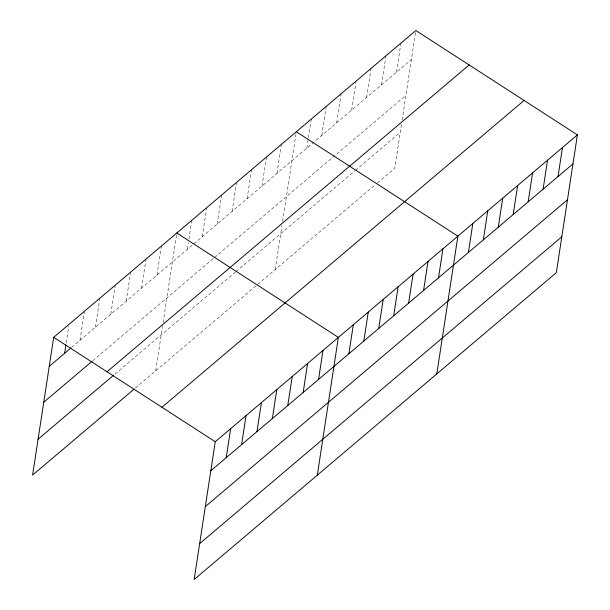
<?xml version="1.0" encoding="UTF-8"?>
<svg xmlns="http://www.w3.org/2000/svg" width="610" height="610" viewBox="0 0 610 610"><rect width="100%" height="100%" fill="white"/><g stroke="black" fill="none" stroke-linecap="round" stroke-linejoin="round"><path stroke-width="0.46" stroke-dasharray="3.05 2.29" d="M66.208 343.003L68.785 326.167M80.024 340.258L84.462 311.252M95.419 327.219L99.857 298.214M110.806 314.18L115.244 285.167M126.201 301.142L130.494 273.066M141.589 288.095L146.026 259.09M156.983 275.057L161.421 246.051M155.733 370.788L162.839 324.329M163.106 322.568L176.816 233.012M187.316 249.36L188.315 242.81M188.886 239.067L191.753 220.355M202.253 236.703L206.691 207.697M217.19 224.045L221.628 195.04M232.128 211.388L236.573 182.382M247.073 198.73L251.511 169.725M262.01 186.073L266.448 157.067M276.948 173.415L281.385 144.41M275.24 269.529L281.95 225.715M282.621 221.308L296.323 131.752M306.83 148.108L308.256 138.744M308.401 137.814L311.268 119.095M321.767 135.45L326.205 106.437M336.705 122.793L341.142 93.787M351.642 110.135L356.08 81.13M366.579 97.478L371.025 68.472M381.524 84.82L385.962 55.815M396.462 72.163L400.9 43.157M401.464 124.455L394.754 168.276L376.263 183.946M402.135 120.056L415.837 30.5M71.629 347.372L411.399 59.505M92.72 360.739L213.835 258.129M214.545 257.527L405.909 95.404M115.046 374.014L235.208 272.212M235.917 271.61L354.723 170.952M355.432 170.35L400.251 132.385M135.443 387.975L375.546 184.548"/><path stroke-width="0.91" d="M577.403 134.894L215.246 441.724L194.163 579.5L556.32 272.67L577.403 134.894L415.837 30.5L53.68 337.33L32.597 475.106L134.04 389.165M64.629 353.297L65.918 344.879M226.196 457.691L230.633 428.685M241.59 444.652L246.028 415.639M256.978 431.613L261.415 402.6M272.373 418.567L276.81 389.561M287.767 405.528L292.205 376.522M303.155 392.489L307.592 363.484M318.55 379.45L322.987 350.437M317.299 475.175L338.375 337.399L176.816 233.012M348.882 353.754L353.32 324.741M363.819 341.097L368.257 312.084M378.757 328.439L383.194 299.426M393.694 315.782L398.132 286.776M408.631 303.124L413.077 274.119M423.576 290.467L428.014 261.461M438.514 277.809L442.951 248.804M436.806 373.922L457.889 236.146L296.323 131.752M468.388 252.494L472.834 223.489M483.333 239.837L487.771 210.831M498.271 227.179L502.709 198.174M513.208 214.529L517.646 185.516M528.146 201.872L532.583 172.859M543.091 189.214L547.528 160.201M558.028 176.557L562.466 147.551M49.242 366.343L70.928 347.967M43.745 402.234L92.019 361.333M106.994 371.78L469.159 64.95M38.087 439.215L113.651 375.196M161.924 407.274L524.089 100.444M210.808 470.729L572.965 163.899M205.311 506.628L567.475 199.79M199.653 543.609L561.81 236.771M53.68 337.33L215.246 441.724"/></g></svg>
